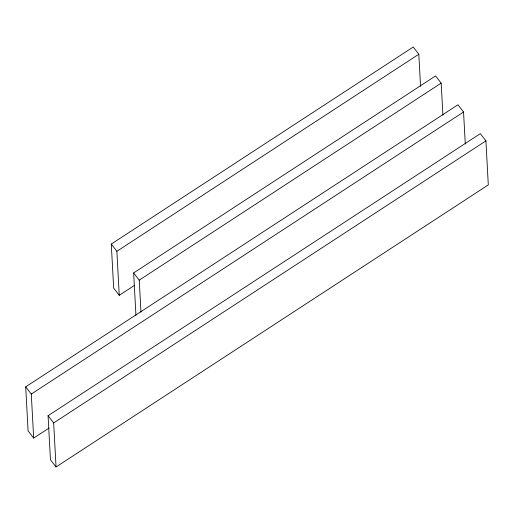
<?xml version="1.0" encoding="UTF-8"?>
<svg xmlns="http://www.w3.org/2000/svg" width="514" height="514" viewBox="0 0 514 514"><rect width="100%" height="100%" fill="white"/><g stroke="black" fill="none" stroke-linecap="round" stroke-linejoin="round"><path stroke-width="0.77" d="M134.726 285.219L119.254 295.312L113.665 288.097L111.281 244.06L413.224 47.031L418.814 54.246L420.548 86.268M119.254 295.312L116.871 251.282L418.814 54.246M135.947 315.371L133.646 272.934L435.589 75.905L441.179 83.12L442.914 115.142M140.971 312.178L139.236 280.156L441.179 83.12M49.138 428.008L33.673 438.095L28.084 430.88L25.7 386.843L457.955 104.779L463.551 111.994L465.286 144.016M33.673 438.095L31.29 394.065L463.551 111.994M48.065 415.717L480.327 133.653L485.916 140.868L488.3 184.905L56.045 466.969L50.449 459.754L48.065 415.717L53.655 422.938L56.045 466.969M53.655 422.938L485.916 140.868M111.281 244.06L116.871 251.282M133.646 272.934L139.236 280.156M25.7 386.843L31.29 394.065"/></g></svg>
